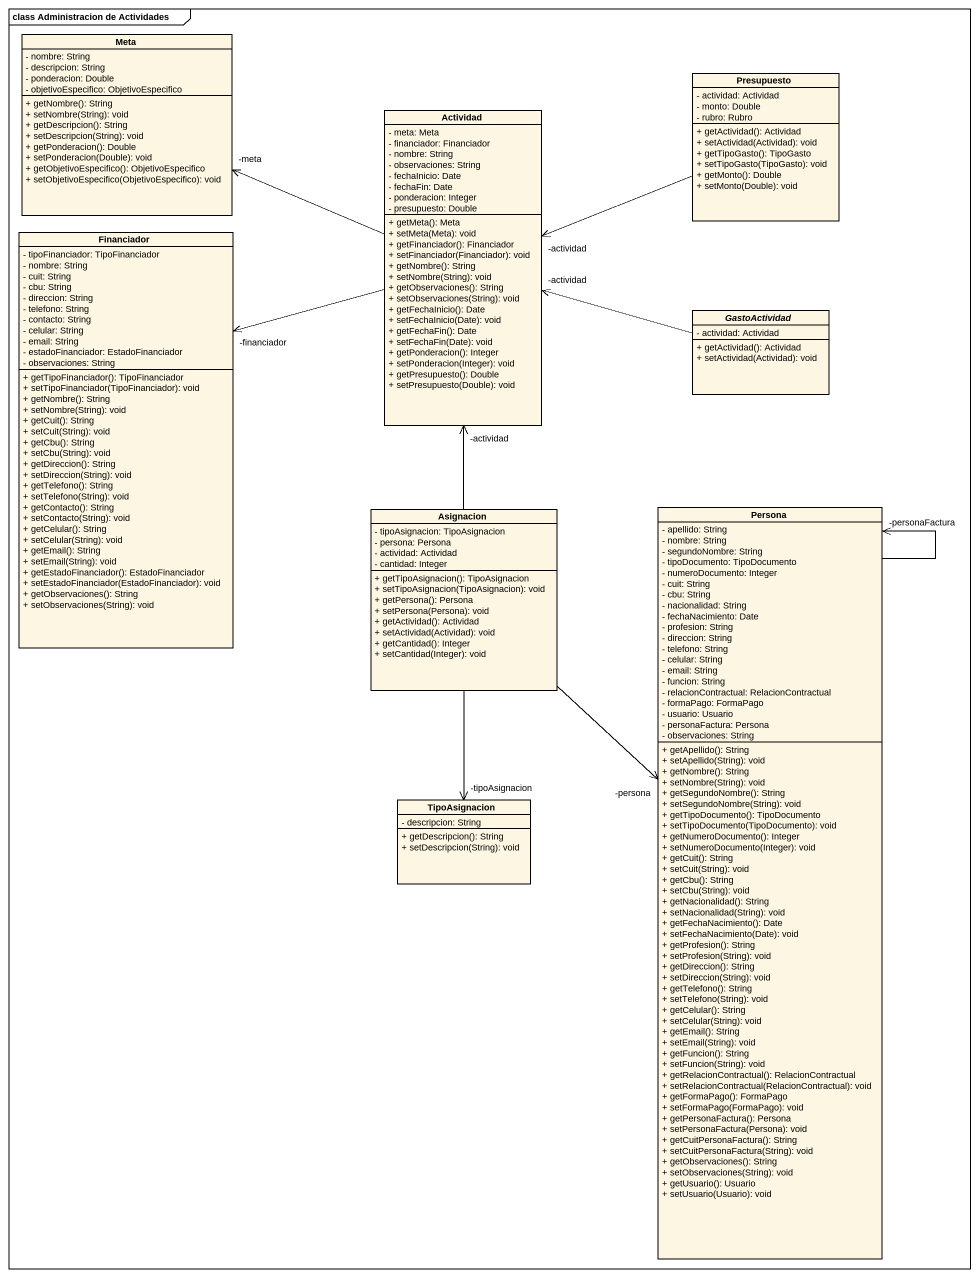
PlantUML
@startuml
mainframe class Administracion de Actividades
hide circle
hide empty members
skinparam classAttributeIconSize 0
class Meta {
  - nombre: String
  - descripcion: String
  - ponderacion: Double
  - objetivoEspecifico: ObjetivoEspecifico
  + getNombre(): String
  + setNombre(String): void
  + getDescripcion(): String
  + setDescripcion(String): void
  + getPonderacion(): Double
  + setPonderacion(Double): void
  + getObjetivoEspecifico(): ObjetivoEspecifico
  + setObjetivoEspecifico(ObjetivoEspecifico): void
}
class Presupuesto {
  - actividad: Actividad
  - monto: Double
  - rubro: Rubro
  + getActividad(): Actividad
  + setActividad(Actividad): void
  + getTipoGasto(): TipoGasto
  + setTipoGasto(TipoGasto): void
  + getMonto(): Double
  + setMonto(Double): void
}
class Actividad {
  - meta: Meta
  - financiador: Financiador
  - nombre: String
  - observaciones: String
  - fechaInicio: Date
  - fechaFin: Date
  - ponderacion: Integer
  - presupuesto: Double
  + getMeta(): Meta
  + setMeta(Meta): void
  + getFinanciador(): Financiador
  + setFinanciador(Financiador): void
  + getNombre(): String
  + setNombre(String): void
  + getObservaciones(): String
  + setObservaciones(String): void
  + getFechaInicio(): Date
  + setFechaInicio(Date): void
  + getFechaFin(): Date
  + setFechaFin(Date): void
  + getPonderacion(): Integer
  + setPonderacion(Integer): void
  + getPresupuesto(): Double
  + setPresupuesto(Double): void
}
class Financiador {
  - tipoFinanciador: TipoFinanciador
  - nombre: String
  - cuit: String
  - cbu: String
  - direccion: String
  - telefono: String
  - contacto: String
  - celular: String
  - email: String
  - estadoFinanciador: EstadoFinanciador
  - observaciones: String
  + getTipoFinanciador(): TipoFinanciador
  + setTipoFinanciador(TipoFinanciador): void
  + getNombre(): String
  + setNombre(String): void
  + getCuit(): String
  + setCuit(String): void
  + getCbu(): String
  + setCbu(String): void
  + getDireccion(): String
  + setDireccion(String): void
  + getTelefono(): String
  + setTelefono(String): void
  + getContacto(): String
  + setContacto(String): void
  + getCelular(): String
  + setCelular(String): void
  + getEmail(): String
  + setEmail(String): void
  + getEstadoFinanciador(): EstadoFinanciador
  + setEstadoFinanciador(EstadoFinanciador): void
  + getObservaciones(): String
  + setObservaciones(String): void
}
abstract class GastoActividad {
  - actividad: Actividad
  + getActividad(): Actividad
  + setActividad(Actividad): void
}
class Asignacion {
  - tipoAsignacion: TipoAsignacion
  - persona: Persona
  - actividad: Actividad
  - cantidad: Integer
  + getTipoAsignacion(): TipoAsignacion
  + setTipoAsignacion(TipoAsignacion): void
  + getPersona(): Persona
  + setPersona(Persona): void
  + getActividad(): Actividad
  + setActividad(Actividad): void
  + getCantidad(): Integer
  + setCantidad(Integer): void
}
class Persona {
  - apellido: String
  - nombre: String
  - segundoNombre: String
  - tipoDocumento: TipoDocumento
  - numeroDocumento: Integer
  - cuit: String
  - cbu: String
  - nacionalidad: String
  - fechaNacimiento: Date
  - profesion: String
  - direccion: String
  - telefono: String
  - celular: String
  - email: String
  - funcion: String
  - relacionContractual: RelacionContractual
  - formaPago: FormaPago
  - usuario: Usuario
  - personaFactura: Persona
  - observaciones: String
  + getApellido(): String
  + setApellido(String): void
  + getNombre(): String
  + setNombre(String): void
  + getSegundoNombre(): String
  + setSegundoNombre(String): void
  + getTipoDocumento(): TipoDocumento
  + setTipoDocumento(TipoDocumento): void
  + getNumeroDocumento(): Integer
  + setNumeroDocumento(Integer): void
  + getCuit(): String
  + setCuit(String): void
  + getCbu(): String
  + setCbu(String): void
  + getNacionalidad(): String
  + setNacionalidad(String): void
  + getFechaNacimiento(): Date
  + setFechaNacimiento(Date): void
  + getProfesion(): String
  + setProfesion(String): void
  + getDireccion(): String
  + setDireccion(String): void
  + getTelefono(): String
  + setTelefono(String): void
  + getCelular(): String
  + setCelular(String): void
  + getEmail(): String
  + setEmail(String): void
  + getFuncion(): String
  + setFuncion(String): void
  + getRelacionContractual(): RelacionContractual
  + setRelacionContractual(RelacionContractual): void
  + getFormaPago(): FormaPago
  + setFormaPago(FormaPago): void
  + getPersonaFactura(): Persona
  + setPersonaFactura(Persona): void
  + getCuitPersonaFactura(): String
  + setCuitPersonaFactura(String): void
  + getObservaciones(): String
  + setObservaciones(String): void
  + getUsuario(): Usuario
  + setUsuario(Usuario): void
}
class TipoAsignacion {
  - descripcion: String
  + getDescripcion(): String
  + setDescripcion(String): void
}
Presupuesto -left-> "-actividad" Actividad
Actividad -left-> "-meta" Meta
Actividad -left-> "-financiador" Financiador
GastoActividad -left-> "-actividad" Actividad
Asignacion -up-> "-actividad" Actividad
Asignacion --> "-persona" Persona
Asignacion --> "-tipoAsignacion" TipoAsignacion
Persona --> "-personaFactura" Persona
@enduml
